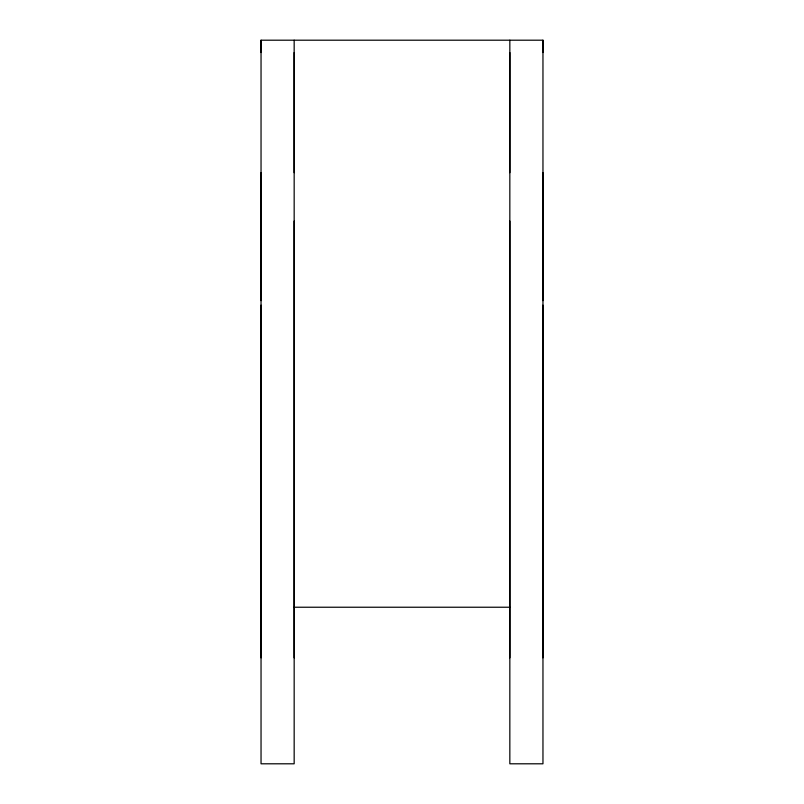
<?xml version="1.0" encoding="UTF-8"?>
<svg xmlns="http://www.w3.org/2000/svg" width="804" height="804" viewBox="0 0 804 804"><rect width="100%" height="100%" fill="white"/><g stroke="black" fill="none" stroke-linecap="round" stroke-linejoin="round"><path stroke-width="1.21" d="M261.039 657.833L261.039 305.158M261.039 300.646L261.039 172.679M261.039 52.531L261.039 40.2L542.961 40.2L542.961 763.8L509.836 763.8L509.836 221.1M294.163 657.833L294.163 40.2M509.836 657.833L509.836 40.2M542.961 657.833L542.961 305.158M542.961 300.646L542.961 172.679M542.961 52.531L542.961 40.2M294.163 607.231L509.836 607.231M509.836 52.531L509.836 172.679M294.163 52.531L294.163 172.679M294.163 221.1L294.163 763.8L261.039 763.8L261.039 40.2"/></g></svg>
